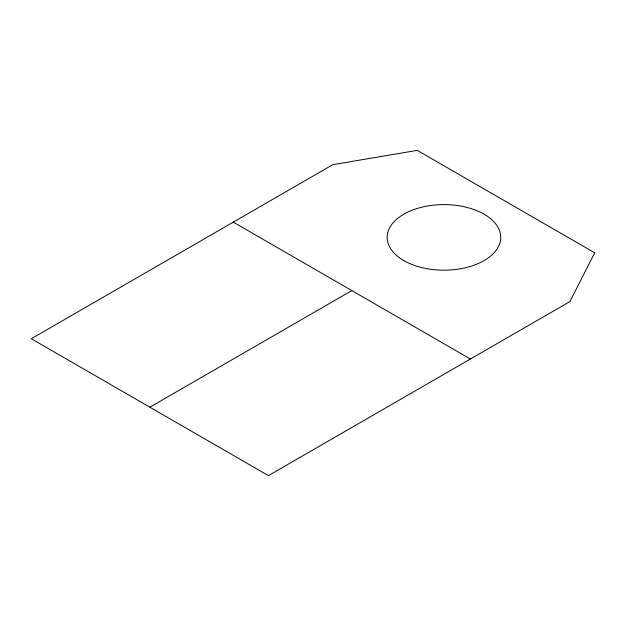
<?xml version="1.0" encoding="UTF-8"?>
<svg xmlns="http://www.w3.org/2000/svg" width="626" height="626" viewBox="0 0 626 626"><rect width="100%" height="100%" fill="white"/><g stroke="black" fill="none" stroke-linecap="round" stroke-linejoin="round"><path stroke-width="0.94" d="M149.857 407.19L351.828 290.581M233.271 222.136L470.384 359.027M594.7 252.818L569.895 301.575L268.413 475.635L31.3 338.744L332.782 164.685L417.237 150.365L594.7 252.818M403.801 260.58A56.794 32.787 0 0 0 498.812 245.877A56.794 32.787 0 0 0 429.256 205.719A56.794 32.787 0 0 0 403.801 260.58"/></g></svg>
